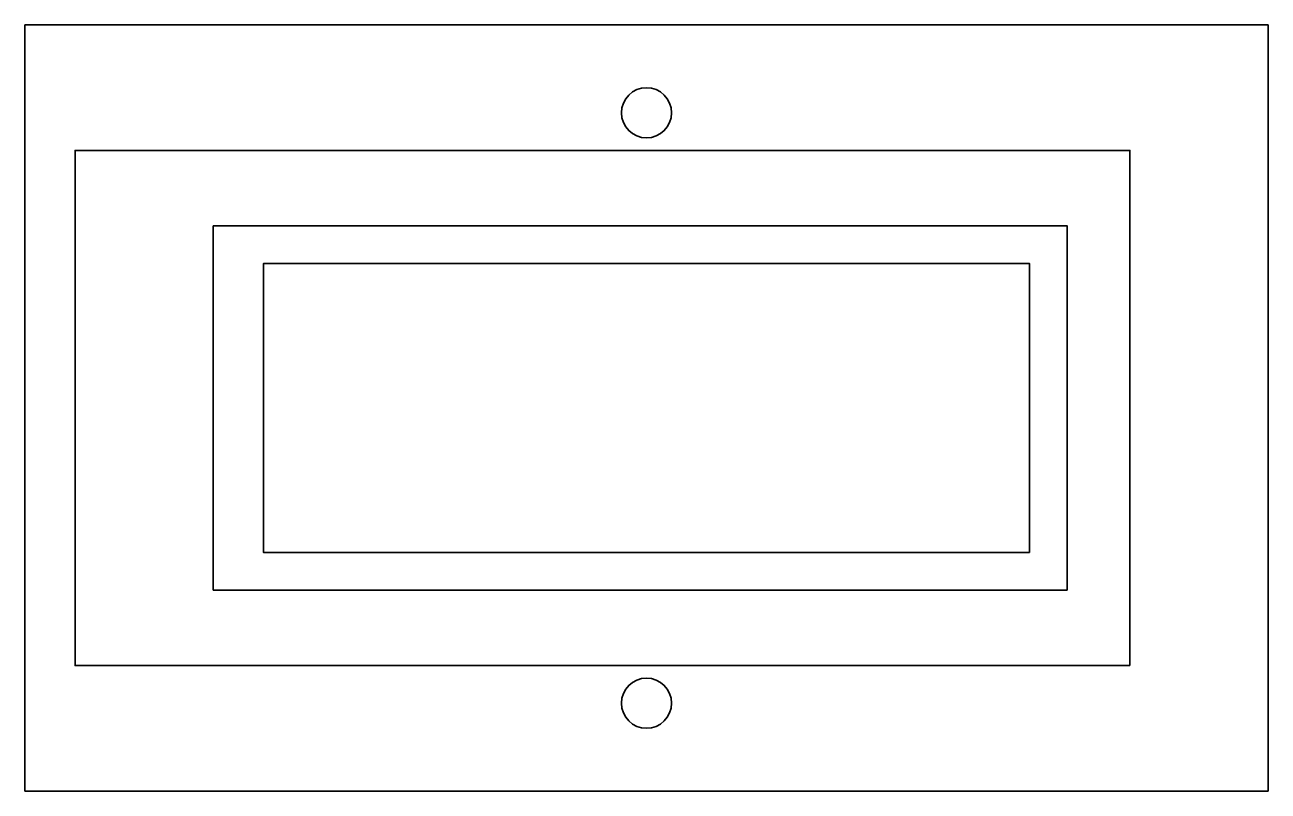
# Model space of a CAD drawing. Header units: millimetres. Extents: x 181.6 to 280.6, y -174.1 to -113.1.
import ezdxf

# ---------------------------------------------------------------- set-up
doc = ezdxf.new("R2010")
doc.units = ezdxf.units.MM
doc.header["$MEASUREMENT"] = 0
doc.layers.add('Layer 1', color=7, linetype='Continuous', lineweight=0)

msp = doc.modelspace()

# ---------------------------------------------------------------- linework, layer by layer
at = {"layer": 'Layer 1', "color": 250, "lineweight": 35, "true_color": 0x231f20}
for points in [[(280.561, -174.119), (181.561, -174.119), (181.561, -113.119), (280.561, -113.119)], [(269.561, -164.119), (185.561, -164.119), (185.561, -123.119), (269.561, -123.119)], [(264.561, -158.119), (196.561, -158.119), (196.561, -129.119), (264.561, -129.119)], [(261.561, -155.119), (200.561, -155.119), (200.561, -132.119), (261.561, -132.119)]]:
    msp.add_lwpolyline(points, close=True, dxfattribs=at)
for centre in [(231.061, -120.119), (231.061, -167.119)]:
    msp.add_circle(centre, 2, dxfattribs=at)

doc.saveas('drawing.dxf')
